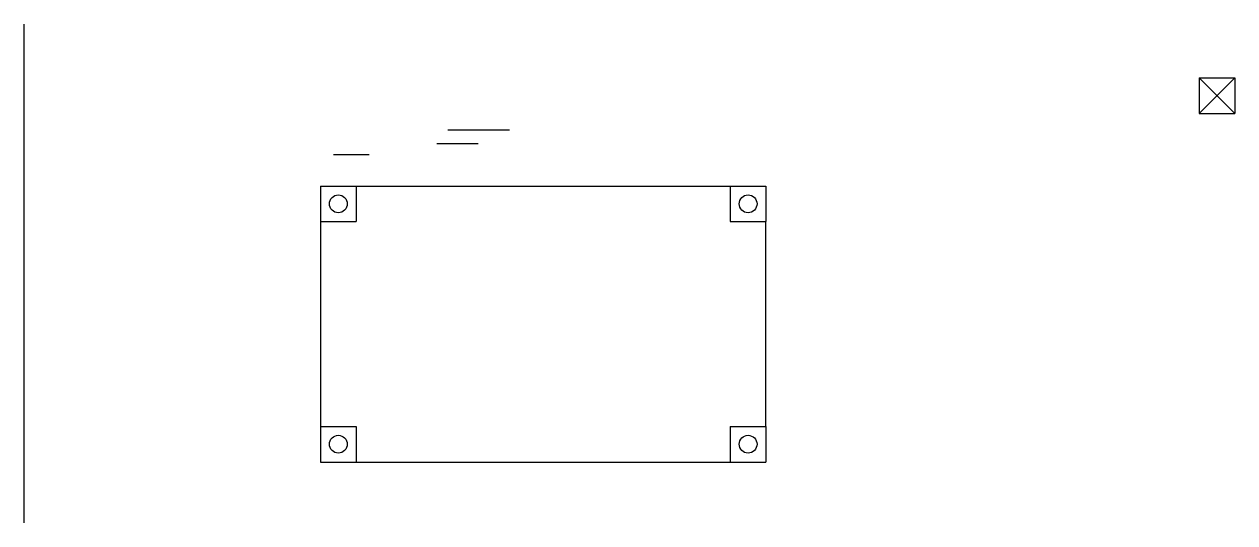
# Model space of a CAD drawing. Extents: x 7.77 to 12.02, y 2.64 to 4.39.
import ezdxf

# ---------------------------------------------------------------- set-up
doc = ezdxf.new("R2010")
doc.units = 0
doc.header["$MEASUREMENT"] = 0

msp = doc.modelspace()

# ---------------------------------------------------------------- linework, layer by layer
for p, q in [((7.7724, 2.636), (7.7724, 4.386)), ((11.894, 4.1978), (12.019, 4.1978)), ((11.894, 4.1978), (11.894, 4.0728)), ((11.894, 4.1978), (12.019, 4.0728)), ((11.894, 4.0728), (12.019, 4.1978)), ((12.019, 4.1978), (12.019, 4.0728)), ((11.894, 4.0728), (12.019, 4.0728)), ((9.2584, 4.0157), (9.4746, 4.0157)), ((9.2202, 3.9675), (9.3652, 3.9675)), ((8.8576, 3.9286), (8.9826, 3.9286)), ((8.8118, 3.8181), (8.9368, 3.8181)), ((8.8118, 3.8181), (8.8118, 3.6931)), ((8.9368, 3.8181), (8.9368, 3.6931)), ((8.9368, 3.8181), (10.2493, 3.8181)), ((10.2493, 3.8181), (10.3743, 3.8181)), ((10.2493, 3.8181), (10.2493, 3.6931)), ((10.3743, 3.8181), (10.3743, 3.6931)), ((8.8118, 3.6931), (8.9368, 3.6931)), ((8.8118, 3.6931), (8.8118, 2.9744)), ((10.2493, 3.6931), (10.3743, 3.6931)), ((10.3743, 2.9744), (10.3743, 3.6931)), ((8.8118, 2.9744), (8.9368, 2.9744)), ((8.8118, 2.9744), (8.8118, 2.8494)), ((8.9368, 2.9744), (8.9368, 2.8494)), ((10.2493, 2.9744), (10.3743, 2.9744)), ((10.2493, 2.9744), (10.2493, 2.8494)), ((10.3743, 2.9744), (10.3743, 2.8494)), ((8.8118, 2.8494), (8.9368, 2.8494)), ((8.9368, 2.8494), (10.2493, 2.8494)), ((10.2493, 2.8494), (10.3743, 2.8494))]:
    msp.add_line(p, q)
for centre in [(8.8743, 3.7556), (10.3118, 3.7556), (8.8743, 2.9119), (10.3118, 2.9119)]:
    msp.add_circle(centre, 0.0312)

doc.saveas('drawing.dxf')
